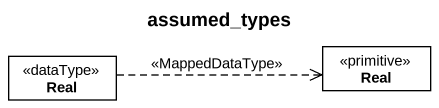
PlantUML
@startuml
title assumed_types
hide circle
hide empty members
class Real <<dataType>>
class "Real" as Real_2 <<primitive>>
Real .right.> Real_2 : <<MappedDataType>>
@enduml
